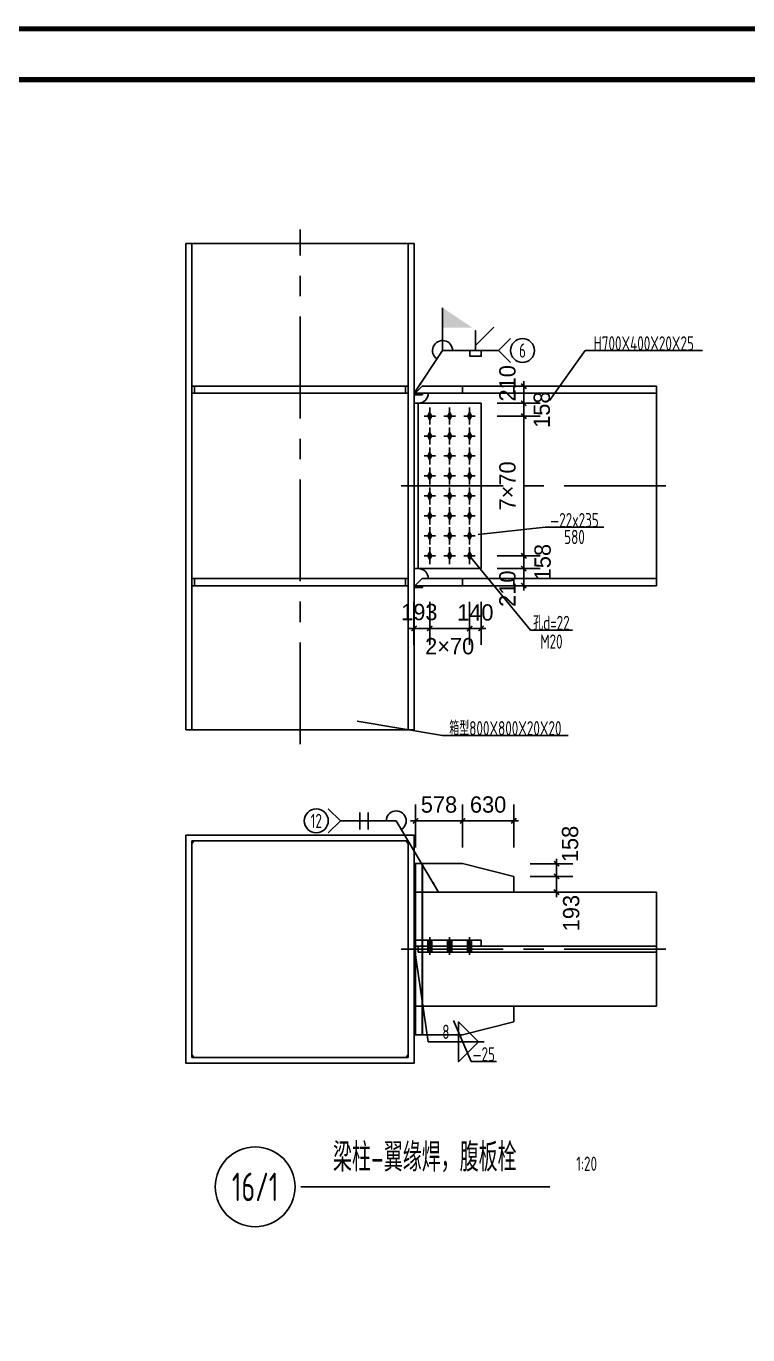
# Model space of a CAD drawing. Extents: x 31132 to 885236, y 345273 to 1212165.
# Drawn here: x 245719 to 254580, y 477922 to 493988 of the extents above; entities that cross this region are included whole.
import ezdxf
from ezdxf.enums import TextEntityAlignment as Align

# ---------------------------------------------------------------- set-up
doc = ezdxf.new("R2010")
doc.units = 0
doc.header["$LTSCALE"] = 1000
for name, pattern in [('CENTER', [2, 1.25, -0.25, 0.25, -0.25]), ('StContinue2d', [0]), ('StDish2d', [60, 30, -30])]:
    doc.linetypes.add(name, pattern=pattern)
doc.layers.get('0').update_dxf_attribs({"linetype": 'CONTINUOUS'})
doc.layers.get('Defpoints').update_dxf_attribs({"linetype": 'CONTINUOUS'})
for name, color, linetype in [('AXIS', 253, 'CENTER'), ('COLUMN', 6, 'CONTINUOUS'), ('DIM', 3, 'CONTINUOUS'), ('TEXT', 7, 'CONTINUOUS'), ('TK', 4, 'CONTINUOUS')]:
    doc.layers.add(name, color=color, linetype=linetype)
for name, color, linetype, true_color in [('Beam', 131, 'StContinue2d', 0xaaffff), ('Bolt', 7, 'StContinue2d', 0xff3f3f), ('Hide', 3, 'StDish2d', 0x00ff00), ('PlateJoint', 7, 'StContinue2d', 0x6868ff), ('PlatePl', 7, 'StContinue2d', 0x848484), ('PlateStiff', 103, 'StContinue2d', 0x7ebd8d)]:
    doc.layers.add(name, color=color, linetype=linetype, true_color=true_color)
doc.styles.add('StTextStyle', font='yjkeng.shx', dxfattribs={"width": 0.7, "height": 250, "bigfont": 'yjkchn.shx'})
doc.styles.add('STYLE1', font='')
doc.styles.get('STYLE1').set_extended_font_data('Structure Fonts')
doc.dimstyles.new('副本 DIM20', dxfattribs={"dimtxt": 200, "dimasz": 0.3, "dimexe": 200, "dimexo": 200, "dimgap": 100, "dimtad": 1, "dimdec": 0, "dimzin": 0, "dimdsep": 46, "dimtxsty": 'STYLE1', "dimblk": 'Studio2', "dimcen": 0, "dimdle": 200, "dimclrd": 6, "dimclre": 6, "dimclrt": 7, "dimazin": 0, "dimtfac": 1, "dimtdec": 0, "dimtix": 1, "dimtmove": 2, "dimatfit": 3, "dimldrblk": 'Studio2', "dimfxl": 1, "dimtolj": 1, "dimtzin": 0, "dimarcsym": 0})

# ---------------------------------------------------------------- blocks, each defined once
blk = doc.blocks.new('Studio2')
blk.add_line((-200, 0), (200, 0))
blk.add_lwpolyline([(-106, -106, 60, 60, 0), (106, 106, 100, 100, 0)], format="xyseb")
blk = doc.blocks.new('*D2362')
at = {"layer": 'Defpoints', "color": 0, "transparency": 16777216}
for p in [(250481, 487119), (250674, 487119), (250674, 486594)]:
    blk.add_point(p, dxfattribs=at)
at = {"layer": 'DIM', "color": 6, "lineweight": -2, "transparency": 16777216}
for p, q in [((250481, 486919), (250481, 486394)), ((250674, 486919), (250674, 486394)), ((250481, 486594), (250481, 486594)), ((250481, 486594), (250674, 486594)), ((250674, 486594), (250675, 486594))]:
    blk.add_line(p, q, dxfattribs=at)
at = {"layer": 'DIM', "color": 6, "lineweight": -2, "transparency": 16777216, "xscale": 0.3, "yscale": 0.3, "zscale": 0.3}
blk.add_blockref('Studio2', (250481, 486594), dxfattribs=at)
at = {"layer": 'DIM', "color": 6, "lineweight": -2, "transparency": 16777216, "xscale": 0.3, "yscale": 0.3, "zscale": 0.3, "rotation": 180}
blk.add_blockref('Studio2', (250674, 486594), dxfattribs=at)
at = {"layer": 'DIM', "color": 7, "transparency": 16777216, "insert": (250546, 486794), "char_height": 200, "attachment_point": 5, "style": 'STYLE1'}
blk.add_mtext('\\A1;193', dxfattribs=at)
blk = doc.blocks.new('*D2363')
at = {"layer": 'Defpoints', "color": 0, "transparency": 16777216}
for p in [(250674, 487119), (251164, 487119), (251164, 486594)]:
    blk.add_point(p, dxfattribs=at)
at = {"layer": 'DIM', "color": 6, "lineweight": -2, "transparency": 16777216}
for p, q in [((250674, 486919), (250674, 486394)), ((251164, 486919), (251164, 486394)), ((250674, 486594), (251164, 486594))]:
    blk.add_line(p, q, dxfattribs=at)
at = {"layer": 'DIM', "color": 6, "lineweight": -2, "transparency": 16777216, "xscale": 0.3, "yscale": 0.3, "zscale": 0.3, "rotation": 180}
blk.add_blockref('Studio2', (250674, 486594), dxfattribs=at)
at = {"layer": 'DIM', "color": 6, "lineweight": -2, "transparency": 16777216, "xscale": 0.3, "yscale": 0.3, "zscale": 0.3}
blk.add_blockref('Studio2', (251164, 486594), dxfattribs=at)
at = {"layer": 'DIM', "color": 7, "transparency": 16777216, "insert": (250919, 486375), "char_height": 200, "attachment_point": 5, "style": 'STYLE1'}
blk.add_mtext('\\A1;2×70', dxfattribs=at)
blk = doc.blocks.new('*D2364')
at = {"layer": 'Defpoints', "color": 0, "transparency": 16777216}
for p in [(251164, 487119), (251304, 487119), (251304, 486594)]:
    blk.add_point(p, dxfattribs=at)
at = {"layer": 'DIM', "color": 6, "lineweight": -2, "transparency": 16777216}
for p, q in [((251164, 486919), (251164, 486394)), ((251304, 486919), (251304, 486394)), ((251164, 486594), (251163, 486594)), ((251164, 486594), (251304, 486594)), ((251304, 486594), (251305, 486594))]:
    blk.add_line(p, q, dxfattribs=at)
at = {"layer": 'DIM', "color": 6, "lineweight": -2, "transparency": 16777216, "xscale": 0.3, "yscale": 0.3, "zscale": 0.3}
blk.add_blockref('Studio2', (251164, 486594), dxfattribs=at)
at = {"layer": 'DIM', "color": 6, "lineweight": -2, "transparency": 16777216, "xscale": 0.3, "yscale": 0.3, "zscale": 0.3, "rotation": 180}
blk.add_blockref('Studio2', (251304, 486594), dxfattribs=at)
at = {"layer": 'DIM', "color": 7, "transparency": 16777216, "insert": (251234, 486789), "char_height": 200, "attachment_point": 5, "style": 'STYLE1'}
blk.add_mtext('\\A1;140', dxfattribs=at)
blk = doc.blocks.new('*D2365')
at = {"layer": 'Defpoints', "color": 0, "transparency": 16777216}
for p in [(251304, 487329), (251829, 487329), (251304, 487119)]:
    blk.add_point(p, dxfattribs=at)
at = {"layer": 'DIM', "color": 6, "lineweight": -2, "transparency": 16777216}
for p, q in [((251504, 487329), (252029, 487329)), ((251829, 487119), (251829, 487329)), ((251504, 487119), (252029, 487119))]:
    blk.add_line(p, q, dxfattribs=at)
at = {"layer": 'DIM', "color": 6, "lineweight": -2, "transparency": 16777216, "xscale": 0.3, "yscale": 0.3, "zscale": 0.3}
for p, rotation in [((251829, 487329), 90), ((251829, 487119), 270)]:
    blk.add_blockref('Studio2', p, dxfattribs=dict(at, rotation=rotation))
at = {"layer": 'DIM', "color": 7, "transparency": 16777216, "insert": (251629, 487082), "char_height": 200, "attachment_point": 5, "rotation": 90, "style": 'STYLE1'}
blk.add_mtext('\\A1;210', dxfattribs=at)
blk = doc.blocks.new('*D2366')
at = {"layer": 'Defpoints', "color": 0, "transparency": 16777216}
for p in [(251304, 487486), (251829, 487486), (251304, 487329)]:
    blk.add_point(p, dxfattribs=at)
at = {"layer": 'DIM', "color": 6, "lineweight": -2, "transparency": 16777216}
for p, q in [((251504, 487486), (252029, 487486)), ((251829, 487487), (251829, 487487)), ((251829, 487329), (251829, 487486)), ((251504, 487329), (252029, 487329)), ((251829, 487329), (251829, 487328))]:
    blk.add_line(p, q, dxfattribs=at)
at = {"layer": 'DIM', "color": 6, "lineweight": -2, "transparency": 16777216, "xscale": 0.3, "yscale": 0.3, "zscale": 0.3}
for p, rotation in [((251829, 487486), 270), ((251829, 487329), 90)]:
    blk.add_blockref('Studio2', p, dxfattribs=dict(at, rotation=rotation))
at = {"layer": 'DIM', "color": 7, "transparency": 16777216, "insert": (252061, 487408), "char_height": 200, "attachment_point": 5, "rotation": 90, "style": 'STYLE1'}
blk.add_mtext('\\A1;158', dxfattribs=at)
blk = doc.blocks.new('*D2367')
at = {"layer": 'Defpoints', "color": 0, "transparency": 16777216}
for p in [(251304, 489201), (251829, 489201), (251304, 487486)]:
    blk.add_point(p, dxfattribs=at)
at = {"layer": 'DIM', "color": 6, "lineweight": -2, "transparency": 16777216}
for p, q in [((251504, 489201), (252029, 489201)), ((251829, 487487), (251829, 489201)), ((251504, 487486), (252029, 487486))]:
    blk.add_line(p, q, dxfattribs=at)
at = {"layer": 'DIM', "color": 6, "lineweight": -2, "transparency": 16777216, "xscale": 0.3, "yscale": 0.3, "zscale": 0.3}
for p, rotation in [((251829, 489201), 90), ((251829, 487486), 270)]:
    blk.add_blockref('Studio2', p, dxfattribs=dict(at, rotation=rotation))
at = {"layer": 'DIM', "color": 7, "transparency": 16777216, "insert": (251629, 488344), "char_height": 200, "attachment_point": 5, "rotation": 90, "style": 'STYLE1'}
blk.add_mtext('\\A1;7×70', dxfattribs=at)
blk = doc.blocks.new('*D2368')
at = {"layer": 'Defpoints', "color": 0, "transparency": 16777216}
for p in [(251304, 489359), (251829, 489359), (251304, 489201)]:
    blk.add_point(p, dxfattribs=at)
at = {"layer": 'DIM', "color": 6, "lineweight": -2, "transparency": 16777216}
for p, q in [((251504, 489359), (252029, 489359)), ((251829, 489359), (251829, 489359)), ((251829, 489201), (251829, 489359)), ((251504, 489201), (252029, 489201)), ((251829, 489201), (251829, 489201))]:
    blk.add_line(p, q, dxfattribs=at)
at = {"layer": 'DIM', "color": 6, "lineweight": -2, "transparency": 16777216, "xscale": 0.3, "yscale": 0.3, "zscale": 0.3}
for p, rotation in [((251829, 489359), 270), ((251829, 489201), 90)]:
    blk.add_blockref('Studio2', p, dxfattribs=dict(at, rotation=rotation))
at = {"layer": 'DIM', "color": 7, "transparency": 16777216, "insert": (252051, 489280), "char_height": 200, "attachment_point": 5, "rotation": 90, "style": 'STYLE1'}
blk.add_mtext('\\A1;158', dxfattribs=at)
blk = doc.blocks.new('*D2308')
for points in [[(62424.3, 32422.5), (62424.3, 32572.5)], [(62540.3, 32422.5), (62540.3, 32492.5), (62540.3, 32440.5), (62603.9, 32504.1)], [(62662.7, 32464.9), (62620.3, 32422.5), (62662.7, 32380.1)], [(62324.3, 32272.5), (62424.3, 32422.5)], [(62424.3, 32422.5), (62620.3, 32422.5)], [(62520.3, 32422.5), (62520.3, 32402.5), (62560.3, 32402.5), (62560.3, 32422.5)]]:
    blk.add_lwpolyline(points)
blk.add_lwpolyline([(62324.3, 32272.5, 0, 8, 0), (62346.5, 32305.8, 8, 8, 0)], format="xyseb")
blk.add_circle((62704.7, 32422.5), 42)
blk.add_arc((62424.3, 32422.5), 35, 0, 236.3099)
blk.add_solid([(62424.3, 32572.5), (62424.3, 32502.5), (62529.3, 32502.5)])
at = {"style": 'StTextStyle', "width": 0.7}
blk.add_text('6', height=50, dxfattribs=at).set_placement((62704.7, 32422.5), align=Align.MIDDLE_CENTER)
blk = doc.blocks.new('*D2309')
for points in [[(62799.3, 32247.5), (62924.3, 32422.5)], [(62924.3, 32422.5), (63335.9, 32422.5)]]:
    blk.add_lwpolyline(points)
at = {"style": 'StTextStyle', "width": 0.7}
blk.add_text('H700X400X20X25', height=50, dxfattribs=at).set_placement((63130.1, 32422.5), align=Align.CENTER)
blk = doc.blocks.new('*D2310')
for points in [[(62124.3, 31122.5), (62424.3, 31072.5)], [(62424.3, 31072.5), (62865.3, 31072.5)]]:
    blk.add_lwpolyline(points)
at = {"style": 'StTextStyle', "width": 0.7}
blk.add_text('箱型800X800X20X20', height=50, dxfattribs=at).set_placement((62644.8, 31072.5), align=Align.CENTER)
blk = doc.blocks.new('*D2369')
at = {"layer": 'Defpoints', "color": 0, "transparency": 16777216}
for p in [(251706, 483549), (252231, 483549), (251706, 483356)]:
    blk.add_point(p, dxfattribs=at)
at = {"layer": 'DIM', "color": 6, "lineweight": -2, "transparency": 16777216}
for p, q in [((251906, 483549), (252431, 483549)), ((252231, 483549), (252231, 483549)), ((252231, 483356), (252231, 483549)), ((251906, 483356), (252431, 483356)), ((252231, 483356), (252231, 483356))]:
    blk.add_line(p, q, dxfattribs=at)
at = {"layer": 'DIM', "color": 6, "lineweight": -2, "transparency": 16777216, "xscale": 0.3, "yscale": 0.3, "zscale": 0.3}
for p, rotation in [((252231, 483549), 270), ((252231, 483356), 90)]:
    blk.add_blockref('Studio2', p, dxfattribs=dict(at, rotation=rotation))
at = {"layer": 'DIM', "color": 7, "transparency": 16777216, "insert": (252412, 483099), "char_height": 200, "attachment_point": 5, "rotation": 90, "style": 'STYLE1'}
blk.add_mtext('\\A1;193', dxfattribs=at)
blk = doc.blocks.new('*D2370')
at = {"layer": 'Defpoints', "color": 0, "transparency": 16777216}
for p in [(251706, 483706), (252231, 483706), (251706, 483549)]:
    blk.add_point(p, dxfattribs=at)
at = {"layer": 'DIM', "color": 6, "lineweight": -2, "transparency": 16777216}
for p, q in [((251906, 483706), (252431, 483706)), ((252231, 483707), (252231, 483707)), ((252231, 483549), (252231, 483706)), ((251906, 483549), (252431, 483549)), ((252231, 483549), (252231, 483548))]:
    blk.add_line(p, q, dxfattribs=at)
at = {"layer": 'DIM', "color": 6, "lineweight": -2, "transparency": 16777216, "xscale": 0.3, "yscale": 0.3, "zscale": 0.3}
for p, rotation in [((252231, 483706), 270), ((252231, 483549), 90)]:
    blk.add_blockref('Studio2', p, dxfattribs=dict(at, rotation=rotation))
at = {"layer": 'DIM', "color": 7, "transparency": 16777216, "insert": (252398, 483948), "char_height": 200, "attachment_point": 5, "rotation": 90, "style": 'STYLE1'}
blk.add_mtext('\\A1;158', dxfattribs=at)
blk = doc.blocks.new('*D2371')
at = {"layer": 'Defpoints', "color": 0, "transparency": 16777216}
for p in [(251076, 484231), (250499, 483706), (251076, 483706)]:
    blk.add_point(p, dxfattribs=at)
at = {"layer": 'DIM', "color": 6, "lineweight": -2, "transparency": 16777216}
for p, q in [((250499, 483906), (250499, 484431)), ((251076, 483906), (251076, 484431)), ((250499, 484231), (250498, 484231)), ((250499, 484231), (251076, 484231)), ((251077, 484231), (251077, 484231))]:
    blk.add_line(p, q, dxfattribs=at)
at = {"layer": 'DIM', "color": 6, "lineweight": -2, "transparency": 16777216, "xscale": 0.3, "yscale": 0.3, "zscale": 0.3}
blk.add_blockref('Studio2', (250499, 484231), dxfattribs=at)
at = {"layer": 'DIM', "color": 6, "lineweight": -2, "transparency": 16777216, "xscale": 0.3, "yscale": 0.3, "zscale": 0.3, "rotation": 180}
blk.add_blockref('Studio2', (251076, 484231), dxfattribs=at)
at = {"layer": 'DIM', "color": 7, "transparency": 16777216, "insert": (250788, 484431), "char_height": 200, "attachment_point": 5, "style": 'STYLE1'}
blk.add_mtext('\\A1;578', dxfattribs=at)
blk = doc.blocks.new('*D2372')
at = {"layer": 'Defpoints', "color": 0, "transparency": 16777216}
for p in [(251706, 484231), (251076, 483706), (251706, 483706)]:
    blk.add_point(p, dxfattribs=at)
at = {"layer": 'DIM', "color": 6, "lineweight": -2, "transparency": 16777216}
for p, q in [((251076, 483906), (251076, 484431)), ((251706, 483906), (251706, 484431)), ((251076, 484231), (251076, 484231)), ((251076, 484231), (251706, 484231)), ((251707, 484231), (251707, 484231))]:
    blk.add_line(p, q, dxfattribs=at)
at = {"layer": 'DIM', "color": 6, "lineweight": -2, "transparency": 16777216, "xscale": 0.3, "yscale": 0.3, "zscale": 0.3}
blk.add_blockref('Studio2', (251076, 484231), dxfattribs=at)
at = {"layer": 'DIM', "color": 6, "lineweight": -2, "transparency": 16777216, "xscale": 0.3, "yscale": 0.3, "zscale": 0.3, "rotation": 180}
blk.add_blockref('Studio2', (251706, 484231), dxfattribs=at)
at = {"layer": 'DIM', "color": 7, "transparency": 16777216, "insert": (251391, 484431), "char_height": 200, "attachment_point": 5, "style": 'STYLE1'}
blk.add_mtext('\\A1;630', dxfattribs=at)
blk = doc.blocks.new('*D2311')
for points in [[(62023.4, 30814.9), (62065.8, 30772.5), (62023.4, 30730.1)], [(62133.8, 30772.5), (62133.8, 30802.5)], [(62163.8, 30772.5), (62163.8, 30802.5)], [(62261.8, 30772.5), (62065.8, 30772.5)], [(62133.8, 30772.5), (62133.8, 30742.5)], [(62163.8, 30772.5), (62163.8, 30742.5)], [(62410.5, 30522.5), (62261.8, 30772.5)]]:
    blk.add_lwpolyline(points)
blk.add_lwpolyline([(62410.5, 30522.5, 0, 8, 0), (62390.1, 30556.9, 8, 8, 0)], format="xyseb")
blk.add_circle((61981.4, 30772.5), 42)
blk.add_arc((62261.8, 30772.5), 35, 300.7526, 180)
at = {"style": 'StTextStyle', "width": 0.7}
blk.add_text('12', height=50, dxfattribs=at).set_placement((61981.4, 30772.5), align=Align.MIDDLE_CENTER)
blk = doc.blocks.new('*D2312')
for points in [[(62462.3, 30072.5), (62524.8, 29928.7)], [(62524.8, 29928.7), (62613, 29928.7)]]:
    blk.add_lwpolyline(points)
at = {"style": 'StTextStyle', "width": 0.7}
blk.add_text('—25', height=50, dxfattribs=at).set_placement((62568.9, 29928.7), align=Align.CENTER)
blk = doc.blocks.new('*D2313')
blk.add_lwpolyline([(62324.3, 30332.5, 0, 8, 0), (62330.2, 30292.9, 8, 8, 0)], format="xyseb")
for points in [[(62324.3, 30332.5), (62374.3, 29997.5)], [(62374.3, 29997.5), (62570.3, 29997.5)]]:
    blk.add_lwpolyline(points)
blk.add_lwpolyline([(62550.3, 29997.5), (62480.3, 29927.5), (62480.3, 30067.5)], close=True)
at = {"style": 'StTextStyle', "width": 0.7}
blk.add_text('8', height=50, dxfattribs=at).set_placement((62423.4, 30007.5))

msp = doc.modelspace()

# ---------------------------------------------------------------- linework, layer by layer
for points in [[(251268.94, 487748.8), (252091.44, 487836.3)], [(252091.44, 487836.3), (252811.74, 487836.3)], [(251163.94, 487486.3), (251911.19, 486574.45)], [(251911.19, 486574.45), (252425.69, 486574.45)]]:
    msp.add_lwpolyline(points)
at = {"const_width": 17.5}
msp.add_lwpolyline([(249090.76, 479738.42), (252151.53, 479738.42)], dxfattribs=at)
msp.add_circle((248530.76, 479738.42), 490)
at = {"layer": 'AXIS'}
for p, q in [((249081.44, 485172.8), (249081.44, 491493.8)), ((250323.94, 488343.8), (253631.44, 488343.8)), ((250323.94, 482656.3), (253631.44, 482656.3))]:
    msp.add_line(p, q, dxfattribs=at)
at = {"layer": 'Beam'}
for p, q in [((251706.44, 489568.8), (253456.44, 489568.8)), ((253456.44, 489568.8), (253456.44, 489481.3)), ((251706.44, 489481.3), (253456.44, 489481.3)), ((253456.44, 489481.3), (253456.44, 487206.3)), ((250533.94, 487328.8), (250533.94, 489358.8)), ((251706.44, 487206.3), (253456.44, 487206.3)), ((253456.44, 487206.3), (253456.44, 487118.8)), ((251706.44, 487118.8), (253456.44, 487118.8)), ((250498.94, 483356.3), (250498.94, 481956.3)), ((250498.94, 483356.3), (250579.44, 483356.3)), ((250579.44, 483356.3), (253456.44, 483356.3)), ((250579.44, 483356.3), (250579.44, 481956.3)), ((253456.44, 483356.3), (253456.44, 481956.3)), ((250498.94, 481956.3), (250579.44, 481956.3)), ((250579.44, 481956.3), (253456.44, 481956.3))]:
    msp.add_line(p, q, dxfattribs=at)
for centre, start, end in [((250533.94, 489481.3), 270, 0), ((250533.94, 487206.3), 0, 90)]:
    msp.add_arc(centre, 122.5, start, end, dxfattribs=at)
at = {"layer": 'Bolt'}
for p, q in [((250673.94, 489096.3), (250673.94, 489306.3)), ((250918.94, 489096.3), (250918.94, 489306.3)), ((251163.94, 489096.3), (251163.94, 489306.3)), ((250603.94, 489201.3), (250743.94, 489201.3)), ((250848.94, 489201.3), (250988.94, 489201.3)), ((251093.94, 489201.3), (251233.94, 489201.3)), ((250603.94, 488956.3), (250743.94, 488956.3)), ((250673.94, 488851.3), (250673.94, 489061.3)), ((250848.94, 488956.3), (250988.94, 488956.3)), ((250918.94, 488851.3), (250918.94, 489061.3)), ((251093.94, 488956.3), (251233.94, 488956.3)), ((251163.94, 488851.3), (251163.94, 489061.3)), ((250673.94, 488606.3), (250673.94, 488816.3)), ((250918.94, 488606.3), (250918.94, 488816.3)), ((251163.94, 488606.3), (251163.94, 488816.3)), ((250603.94, 488711.3), (250743.94, 488711.3)), ((250848.94, 488711.3), (250988.94, 488711.3)), ((251093.94, 488711.3), (251233.94, 488711.3)), ((250603.94, 488466.3), (250743.94, 488466.3)), ((250673.94, 488361.3), (250673.94, 488571.3)), ((250848.94, 488466.3), (250988.94, 488466.3)), ((250918.94, 488361.3), (250918.94, 488571.3)), ((251093.94, 488466.3), (251233.94, 488466.3)), ((251163.94, 488361.3), (251163.94, 488571.3)), ((250673.94, 488116.3), (250673.94, 488326.3)), ((250918.94, 488116.3), (250918.94, 488326.3)), ((251163.94, 488116.3), (251163.94, 488326.3)), ((250603.94, 488221.3), (250743.94, 488221.3)), ((250848.94, 488221.3), (250988.94, 488221.3)), ((251093.94, 488221.3), (251233.94, 488221.3)), ((250603.94, 487976.3), (250743.94, 487976.3)), ((250673.94, 487871.3), (250673.94, 488081.3)), ((250848.94, 487976.3), (250988.94, 487976.3)), ((250918.94, 487871.3), (250918.94, 488081.3)), ((251093.94, 487976.3), (251233.94, 487976.3)), ((251163.94, 487871.3), (251163.94, 488081.3)), ((250673.94, 487626.3), (250673.94, 487836.3)), ((250918.94, 487626.3), (250918.94, 487836.3)), ((251163.94, 487626.3), (251163.94, 487836.3)), ((250603.94, 487731.3), (250743.94, 487731.3)), ((250848.94, 487731.3), (250988.94, 487731.3)), ((251093.94, 487731.3), (251233.94, 487731.3)), ((250603.94, 487486.3), (250743.94, 487486.3)), ((250673.94, 487381.3), (250673.94, 487591.3)), ((250848.94, 487486.3), (250988.94, 487486.3)), ((250918.94, 487381.3), (250918.94, 487591.3)), ((251093.94, 487486.3), (251233.94, 487486.3)), ((251163.94, 487381.3), (251163.94, 487591.3)), ((250673.94, 482803.3), (250673.94, 482586.3)), ((250918.94, 482803.3), (250918.94, 482586.3)), ((251163.94, 482803.3), (251163.94, 482586.3))]:
    msp.add_line(p, q, dxfattribs=at)
for points in [[(250638.94, 489201.3), (250673.94, 489271.3), (250673.94, 489131.3), (250708.94, 489201.3)], [(250883.94, 489201.3), (250918.94, 489271.3), (250918.94, 489131.3), (250953.94, 489201.3)], [(251128.94, 489201.3), (251163.94, 489271.3), (251163.94, 489131.3), (251198.94, 489201.3)], [(250638.94, 488956.3), (250673.94, 489026.3), (250673.94, 488886.3), (250708.94, 488956.3)], [(250883.94, 488956.3), (250918.94, 489026.3), (250918.94, 488886.3), (250953.94, 488956.3)], [(251128.94, 488956.3), (251163.94, 489026.3), (251163.94, 488886.3), (251198.94, 488956.3)], [(250638.94, 488711.3), (250673.94, 488781.3), (250673.94, 488641.3), (250708.94, 488711.3)], [(250883.94, 488711.3), (250918.94, 488781.3), (250918.94, 488641.3), (250953.94, 488711.3)], [(251128.94, 488711.3), (251163.94, 488781.3), (251163.94, 488641.3), (251198.94, 488711.3)], [(250638.94, 488466.3), (250673.94, 488536.3), (250673.94, 488396.3), (250708.94, 488466.3)], [(250883.94, 488466.3), (250918.94, 488536.3), (250918.94, 488396.3), (250953.94, 488466.3)], [(251128.94, 488466.3), (251163.94, 488536.3), (251163.94, 488396.3), (251198.94, 488466.3)], [(250638.94, 488221.3), (250673.94, 488291.3), (250673.94, 488151.3), (250708.94, 488221.3)], [(250883.94, 488221.3), (250918.94, 488291.3), (250918.94, 488151.3), (250953.94, 488221.3)], [(251128.94, 488221.3), (251163.94, 488291.3), (251163.94, 488151.3), (251198.94, 488221.3)], [(250638.94, 487976.3), (250673.94, 488046.3), (250673.94, 487906.3), (250708.94, 487976.3)], [(250883.94, 487976.3), (250918.94, 488046.3), (250918.94, 487906.3), (250953.94, 487976.3)], [(251128.94, 487976.3), (251163.94, 488046.3), (251163.94, 487906.3), (251198.94, 487976.3)], [(250638.94, 487731.3), (250673.94, 487801.3), (250673.94, 487661.3), (250708.94, 487731.3)], [(250883.94, 487731.3), (250918.94, 487801.3), (250918.94, 487661.3), (250953.94, 487731.3)], [(251128.94, 487731.3), (251163.94, 487801.3), (251163.94, 487661.3), (251198.94, 487731.3)], [(250638.94, 487486.3), (250673.94, 487556.3), (250673.94, 487416.3), (250708.94, 487486.3)], [(250883.94, 487486.3), (250918.94, 487556.3), (250918.94, 487416.3), (250953.94, 487486.3)], [(251128.94, 487486.3), (251163.94, 487556.3), (251163.94, 487416.3), (251198.94, 487486.3)], [(250638.94, 482621.3, -35), (250708.94, 482621.3, -35), (250638.94, 482768.3, -35), (250708.94, 482768.3, -35)], [(250883.94, 482621.3, -35), (250953.94, 482621.3, -35), (250883.94, 482768.3, -35), (250953.94, 482768.3, -35)], [(251128.94, 482621.3, -35), (251198.94, 482621.3, -35), (251128.94, 482768.3, -35), (251198.94, 482768.3, -35)]]:
    msp.add_solid(points, dxfattribs=at)
at = {"layer": 'COLUMN'}
for p, q in [((247681.44, 485347.8), (247681.44, 491318.8)), ((250481.44, 491318.8), (247681.44, 491318.8)), ((250481.44, 485347.8), (250481.44, 491318.8)), ((247681.44, 485347.8), (250481.44, 485347.8)), ((247681.44, 484056.3), (250481.44, 484056.3)), ((247681.44, 481256.3), (247681.44, 484056.3)), ((247751.44, 483986.3), (250411.44, 483986.3)), ((247751.44, 481326.3), (247751.44, 483986.3)), ((250411.44, 483986.3), (250411.44, 481326.3)), ((250481.44, 484056.3), (250481.44, 481256.3)), ((250481.44, 481256.3), (247681.44, 481256.3)), ((250411.44, 481326.3), (247751.44, 481326.3))]:
    msp.add_line(p, q, dxfattribs=at)
at = {"layer": 'DIM', "color": 6}
for p, q in [((251503.94, 489568.8), (252028.94, 489568.8)), ((251828.94, 489359.1), (251828.94, 489568.5)), ((251503.94, 489358.8), (252028.94, 489358.8))]:
    msp.add_line(p, q, dxfattribs=at)
at = {"layer": 'Hide'}
for p, q in [((247751.44, 485347.8), (247751.44, 491318.8)), ((250411.44, 485347.8), (250411.44, 491318.8)), ((247786.44, 489568.8), (247751.44, 489568.8)), ((247786.44, 489481.3), (247786.44, 489568.8)), ((250376.44, 489568.8), (247786.44, 489568.8)), ((250376.44, 489481.3), (250376.44, 489568.8)), ((250376.44, 489568.8), (250411.44, 489568.8)), ((247786.44, 489481.3), (247751.44, 489481.3)), ((250376.44, 489481.3), (247786.44, 489481.3)), ((250376.44, 489481.3), (250411.44, 489481.3)), ((251303.94, 489358.8), (250481.44, 489358.8)), ((251303.94, 487328.8), (251303.94, 489358.8)), ((250481.44, 487328.8), (251303.94, 487328.8)), ((247786.44, 487206.3), (247751.44, 487206.3)), ((247786.44, 487118.8), (247786.44, 487206.3)), ((250376.44, 487206.3), (247786.44, 487206.3)), ((250376.44, 487118.8), (250376.44, 487206.3)), ((250376.44, 487206.3), (250411.44, 487206.3)), ((247786.44, 487118.8), (247751.44, 487118.8)), ((250376.44, 487118.8), (247786.44, 487118.8)), ((250376.44, 487118.8), (250411.44, 487118.8)), ((250586.44, 481606.3), (250586.44, 483706.3)), ((250481.44, 482768.3), (251303.94, 482768.3)), ((250481.44, 482691.3), (251303.94, 482691.3)), ((250533.94, 482691.3), (250533.94, 482621.3)), ((250656.44, 482691.3), (250656.44, 482621.3)), ((250656.44, 482691.3), (253456.44, 482691.3)), ((251303.94, 482768.3), (251303.94, 482691.3)), ((250656.44, 482621.3), (253456.44, 482621.3))]:
    msp.add_line(p, q, dxfattribs=at)
for points in [[(250533.94, 482691.3), (250536.38, 482691.3), (250538.83, 482691.3), (250541.27, 482691.3), (250543.72, 482691.3), (250546.16, 482691.3), (250548.59, 482691.3), (250551.01, 482691.3), (250553.42, 482691.3), (250555.84, 482691.3), (250558.25, 482691.3), (250560.66, 482691.3), (250563.03, 482691.3), (250565.38, 482691.3), (250567.74, 482691.3), (250570.09, 482691.3), (250572.44, 482691.3), (250574.78, 482691.3), (250577.04, 482691.3), (250579.3, 482691.3), (250581.57, 482691.3), (250583.83, 482691.3), (250586.09, 482691.3), (250588.29, 482691.3), (250590.43, 482691.3), (250592.57, 482691.3), (250594.72, 482691.3), (250596.86, 482691.3), (250599, 482691.3), (250601.01, 482691.3), (250603, 482691.3), (250605, 482691.3), (250607, 482691.3), (250609, 482691.3), (250610.93, 482691.3), (250612.76, 482691.3), (250614.59, 482691.3), (250616.41, 482691.3), (250618.24, 482691.3), (250620.06, 482691.3), (250621.75, 482691.3), (250623.38, 482691.3), (250625.01, 482691.3), (250626.64, 482691.3), (250628.27, 482691.3), (250629.88, 482691.3), (250631.3, 482691.3), (250632.71, 482691.3), (250634.13, 482691.3), (250635.55, 482691.3), (250636.97, 482691.3), (250638.26, 482691.3), (250639.45, 482691.3), (250640.63, 482691.3), (250641.82, 482691.3), (250643, 482691.3), (250644.19, 482691.3), (250645.15, 482691.3), (250646.08, 482691.3), (250647.02, 482691.3), (250647.96, 482691.3), (250648.9, 482691.3), (250649.76, 482691.3), (250650.44, 482691.3), (250651.11, 482691.3), (250651.79, 482691.3), (250652.47, 482691.3), (250653.15, 482691.3), (250653.64, 482691.3), (250654.05, 482691.3), (250654.46, 482691.3), (250654.87, 482691.3), (250655.28, 482691.3), (250655.67, 482691.3), (250655.81, 482691.3), (250655.95, 482691.3), (250656.09, 482691.3), (250656.22, 482691.3), (250656.36, 482691.3), (250656.44, 482691.3)], [(250656.44, 482691.3), (250656.3, 482691.3), (250656.16, 482691.3), (250656.02, 482691.3), (250655.89, 482691.3), (250655.75, 482691.3), (250655.51, 482691.3), (250655.1, 482691.3), (250654.69, 482691.3), (250654.27, 482691.3), (250653.86, 482691.3), (250653.45, 482691.3), (250652.84, 482691.3), (250652.16, 482691.3), (250651.48, 482691.3), (250650.8, 482691.3), (250650.12, 482691.3), (250649.4, 482691.3), (250648.46, 482691.3), (250647.53, 482691.3), (250646.59, 482691.3), (250645.65, 482691.3), (250644.72, 482691.3), (250643.64, 482691.3), (250642.46, 482691.3), (250641.27, 482691.3), (250640.09, 482691.3), (250638.9, 482691.3), (250637.72, 482691.3), (250636.31, 482691.3), (250634.9, 482691.3), (250633.48, 482691.3), (250632.06, 482691.3), (250630.65, 482691.3), (250629.16, 482691.3), (250627.52, 482691.3), (250625.89, 482691.3), (250624.26, 482691.3), (250622.63, 482691.3), (250621, 482691.3), (250619.22, 482691.3), (250617.4, 482691.3), (250615.57, 482691.3), (250613.75, 482691.3), (250611.92, 482691.3), (250610.07, 482691.3), (250608.08, 482691.3), (250606.08, 482691.3), (250604.08, 482691.3), (250602.08, 482691.3), (250600.09, 482691.3), (250598.02, 482691.3), (250595.87, 482691.3), (250593.73, 482691.3), (250591.59, 482691.3), (250589.44, 482691.3), (250587.3, 482691.3), (250585.05, 482691.3), (250582.79, 482691.3), (250580.53, 482691.3), (250578.26, 482691.3), (250576, 482691.3), (250573.71, 482691.3), (250571.36, 482691.3), (250569.01, 482691.3), (250566.65, 482691.3), (250564.3, 482691.3), (250561.95, 482691.3), (250559.55, 482691.3), (250557.14, 482691.3), (250554.72, 482691.3), (250552.31, 482691.3), (250549.9, 482691.3), (250547.48, 482691.3), (250545.03, 482691.3), (250542.59, 482691.3), (250540.15, 482691.3), (250537.7, 482691.3), (250535.26, 482691.3), (250533.94, 482691.3)], [(250533.94, 482621.3), (250536.38, 482621.3), (250538.83, 482621.3), (250541.27, 482621.3), (250543.72, 482621.3), (250546.16, 482621.3), (250548.59, 482621.3), (250551.01, 482621.3), (250553.42, 482621.3), (250555.84, 482621.3), (250558.25, 482621.3), (250560.66, 482621.3), (250563.03, 482621.3), (250565.38, 482621.3), (250567.74, 482621.3), (250570.09, 482621.3), (250572.44, 482621.3), (250574.78, 482621.3), (250577.04, 482621.3), (250579.3, 482621.3), (250581.57, 482621.3), (250583.83, 482621.3), (250586.09, 482621.3), (250588.29, 482621.3), (250590.43, 482621.3), (250592.57, 482621.3), (250594.72, 482621.3), (250596.86, 482621.3), (250599, 482621.3), (250601.01, 482621.3), (250603, 482621.3), (250605, 482621.3), (250607, 482621.3), (250609, 482621.3), (250610.93, 482621.3), (250612.76, 482621.3), (250614.59, 482621.3), (250616.41, 482621.3), (250618.24, 482621.3), (250620.06, 482621.3), (250621.75, 482621.3), (250623.38, 482621.3), (250625.01, 482621.3), (250626.64, 482621.3), (250628.27, 482621.3), (250629.88, 482621.3), (250631.3, 482621.3), (250632.71, 482621.3), (250634.13, 482621.3), (250635.55, 482621.3), (250636.97, 482621.3), (250638.26, 482621.3), (250639.45, 482621.3), (250640.63, 482621.3), (250641.82, 482621.3), (250643, 482621.3), (250644.19, 482621.3), (250645.15, 482621.3), (250646.08, 482621.3), (250647.02, 482621.3), (250647.96, 482621.3), (250648.9, 482621.3), (250649.76, 482621.3), (250650.44, 482621.3), (250651.11, 482621.3), (250651.79, 482621.3), (250652.47, 482621.3), (250653.15, 482621.3), (250653.64, 482621.3), (250654.05, 482621.3), (250654.46, 482621.3), (250654.87, 482621.3), (250655.28, 482621.3), (250655.67, 482621.3), (250655.81, 482621.3), (250655.95, 482621.3), (250656.09, 482621.3), (250656.22, 482621.3), (250656.36, 482621.3), (250656.44, 482621.3)], [(250656.44, 482621.3), (250656.3, 482621.3), (250656.16, 482621.3), (250656.02, 482621.3), (250655.89, 482621.3), (250655.75, 482621.3), (250655.51, 482621.3), (250655.1, 482621.3), (250654.69, 482621.3), (250654.27, 482621.3), (250653.86, 482621.3), (250653.45, 482621.3), (250652.84, 482621.3), (250652.16, 482621.3), (250651.48, 482621.3), (250650.8, 482621.3), (250650.12, 482621.3), (250649.4, 482621.3), (250648.46, 482621.3), (250647.53, 482621.3), (250646.59, 482621.3), (250645.65, 482621.3), (250644.72, 482621.3), (250643.64, 482621.3), (250642.46, 482621.3), (250641.27, 482621.3), (250640.09, 482621.3), (250638.9, 482621.3), (250637.72, 482621.3), (250636.31, 482621.3), (250634.9, 482621.3), (250633.48, 482621.3), (250632.06, 482621.3), (250630.65, 482621.3), (250629.16, 482621.3), (250627.52, 482621.3), (250625.89, 482621.3), (250624.26, 482621.3), (250622.63, 482621.3), (250621, 482621.3), (250619.22, 482621.3), (250617.4, 482621.3), (250615.57, 482621.3), (250613.75, 482621.3), (250611.92, 482621.3), (250610.07, 482621.3), (250608.08, 482621.3), (250606.08, 482621.3), (250604.08, 482621.3), (250602.08, 482621.3), (250600.09, 482621.3), (250598.02, 482621.3), (250595.87, 482621.3), (250593.73, 482621.3), (250591.59, 482621.3), (250589.44, 482621.3), (250587.3, 482621.3), (250585.05, 482621.3), (250582.79, 482621.3), (250580.53, 482621.3), (250578.26, 482621.3), (250576, 482621.3), (250573.71, 482621.3), (250571.36, 482621.3), (250569.01, 482621.3), (250566.65, 482621.3), (250564.3, 482621.3), (250561.95, 482621.3), (250559.55, 482621.3), (250557.14, 482621.3), (250554.72, 482621.3), (250552.31, 482621.3), (250549.9, 482621.3), (250547.48, 482621.3), (250545.03, 482621.3), (250542.59, 482621.3), (250540.15, 482621.3), (250537.7, 482621.3), (250535.26, 482621.3), (250533.94, 482621.3)]]:
    msp.add_lwpolyline(points, dxfattribs=at)
msp.add_arc((250533.94, 489481.3), 122.5, 270, 0, dxfattribs=at)
at = {"layer": 'PlateJoint'}
for p, q in [((250533.94, 489358.8), (250481.44, 489358.8)), ((250481.44, 487328.8), (250533.94, 487328.8))]:
    msp.add_line(p, q, dxfattribs=at)
at = {"layer": 'PlatePl'}
for p, q in [((250481.44, 489481.3), (250586.44, 489481.3)), ((250481.44, 489460.3), (250586.44, 489460.3)), ((250586.44, 489460.3), (250586.44, 489481.3)), ((250481.44, 487118.8), (250586.44, 487118.8)), ((250481.44, 487097.8), (250586.44, 487097.8)), ((250586.44, 487097.8), (250586.44, 487118.8)), ((250498.94, 483706.3), (250481.44, 483706.3)), ((250481.44, 481606.3), (250498.94, 481606.3))]:
    msp.add_line(p, q, dxfattribs=at)
at = {"layer": 'PlateStiff'}
for p, q in [((250579.44, 489568.8), (250498.94, 489488.3)), ((251076.44, 489568.8), (250579.44, 489568.8)), ((251076.44, 489568.8), (251076.44, 489481.3)), ((251076.44, 489568.8), (251706.44, 489568.8)), ((251706.44, 489568.8), (251706.44, 489481.3)), ((250498.94, 489488.3), (250498.94, 489481.3)), ((250498.94, 489481.3), (251076.44, 489481.3)), ((251076.44, 489481.3), (251706.44, 489481.3)), ((250579.44, 487206.3), (250498.94, 487125.8)), ((251076.44, 487206.3), (250579.44, 487206.3)), ((251076.44, 487206.3), (251076.44, 487118.8)), ((251076.44, 487206.3), (251706.44, 487206.3)), ((251706.44, 487206.3), (251706.44, 487118.8)), ((250498.94, 487125.8), (250498.94, 487118.8)), ((250498.94, 487118.8), (251076.44, 487118.8)), ((251076.44, 487118.8), (251706.44, 487118.8)), ((247786.44, 483986.3), (247751.44, 483951.3)), ((250411.44, 483951.3), (250376.44, 483986.3)), ((250579.44, 483706.3), (250498.94, 483706.3)), ((250498.94, 483706.3), (250498.94, 483356.3)), ((251076.44, 483706.3), (250579.44, 483706.3)), ((250579.44, 483706.3), (250579.44, 483356.3)), ((251076.44, 483706.3), (251706.44, 483548.8)), ((251706.44, 483548.8), (251706.44, 483356.3)), ((250498.94, 481956.3), (250498.94, 481606.3)), ((250579.44, 481956.3), (250579.44, 481606.3)), ((251706.44, 481956.3), (251706.44, 481763.8)), ((251076.44, 481606.3), (251706.44, 481763.8)), ((250579.44, 481606.3), (250498.94, 481606.3)), ((251076.44, 481606.3), (250579.44, 481606.3)), ((247751.44, 481361.3), (247786.44, 481326.3)), ((250376.44, 481326.3), (250411.44, 481361.3))]:
    msp.add_line(p, q, dxfattribs=at)
at = {"layer": 'TK', "const_width": 62.5}
for points in [[(226419.19, 456831.98), (226419.19, 493956.98), (278919.19, 493956.98), (278919.19, 456831.98)], [(229544.19, 457456.98), (229544.19, 493331.98), (278294.19, 493331.98), (278294.19, 457456.98)]]:
    msp.add_lwpolyline(points, close=True, dxfattribs=at)

# ---------------------------------------------------------------- block references
at = {"layer": 'DIM', "xscale": 3.5, "yscale": 3.5, "zscale": 3.5}
for name in ['*D2308', '*D2311', '*D2313']:
    msp.add_blockref(name, (32346.43, 376527.61), dxfattribs=at)
at = {"layer": 'DIM', "color": 6, "xscale": 0.3, "yscale": 0.3, "zscale": 0.3}
for p, rotation in [((251828.94, 489568.8), 90), ((251828.94, 489358.8), 270)]:
    msp.add_blockref('Studio2', p, dxfattribs=dict(at, rotation=rotation))
at = {"layer": 'TEXT', "xscale": 3.5, "yscale": 3.5, "zscale": 3.5}
for name in ['*D2309', '*D2310', '*D2312']:
    msp.add_blockref(name, (32346.43, 376527.61), dxfattribs=at)

# ---------------------------------------------------------------- texts
at = {"style": 'StTextStyle', "width": 0.7}
for s, p in [('—22x235', (252451.59, 487836.3)), ('孔d=22', (252168.44, 486574.45))]:
    msp.add_text(s, height=175, dxfattribs=at).set_placement(p, align=Align.CENTER)
for s, p in [('580', (252451.59, 487804.63)), ('M20', (252168.44, 486519.95))]:
    msp.add_text(s, height=175, dxfattribs=at).set_placement(p, align=Align.TOP_CENTER)
msp.add_text('梁柱-翼缘焊，腹板栓', height=350, dxfattribs=at).set_placement((250613.11, 479821.62), align=Align.BOTTOM_CENTER)
msp.add_text('1:20', height=175, dxfattribs=at).set_placement((252472.04, 479881.54), align=Align.BOTTOM_LEFT)
msp.add_text('16/1', height=350, dxfattribs=at).set_placement((248530.76, 479738.42), align=Align.MIDDLE_CENTER)
at = {"layer": 'DIM', "color": 7, "insert": (251628.94, 489603.7), "char_height": 200, "attachment_point": 5, "rotation": 90, "style": 'STYLE1'}
msp.add_mtext('\\A1;210', dxfattribs=at)

# ---------------------------------------------------------------- dimensions: what is measured, and where the dimension line sits
at = {"layer": 'DIM'}
for base, p1, p2, angle, picture, middle in [((251828.9356149, 489358.80235347), (251303.9356149, 489201.30235347), (251303.9356149, 489358.80235347), 90, '*D2368', (252051.17648319, 489280.05235347)), ((251828.9356149, 487486.30235347), (251303.9356149, 487328.80235347), (251303.9356149, 487486.30235347), 90, '*D2366', (252060.7508883, 487407.55235347)), ((251828.94, 487328.8), (251303.94, 487118.8), (251303.94, 487328.8), 90, '*D2365', (251628.94, 487082.13)), ((250673.9356149, 486593.80235347), (250481.4356149, 487118.80235347), (250673.9356149, 487118.80235347), 0, '*D2362', (250546.17855958, 486793.80235347)), ((251303.94, 486593.8), (251163.94, 487118.8), (251303.94, 487118.8), 0, '*D2364', (251233.94, 486788.87)), ((252231.4356149, 483706.30235347), (251706.4356149, 483548.80235347), (251706.4356149, 483706.30235347), 90, '*D2370', (252398.19042259, 483947.61738613)), ((252231.4356149, 483548.80235347), (251706.4356149, 483356.30235347), (251706.4356149, 483548.80235347), 90, '*D2369', (252412.33571604, 483099.16221844))]:
    dim = msp.add_linear_dim(base=base, p1=p1, p2=p2, angle=angle, dimstyle='副本 DIM20', dxfattribs=at)
    dim.commit()
    dim.dimension.update_dxf_attribs({"geometry": picture, "text_midpoint": middle, "dimtype": 161})
dim = msp.add_aligned_dim(p1=(251303.94, 487486.3), p2=(251303.94, 489201.3), distance=-525, text='7×70', dimstyle='副本 DIM20', dxfattribs=at)
dim.commit()
dim.dimension.update_dxf_attribs({"geometry": '*D2367', "text_midpoint": (251628.94, 488343.8)})
dim = msp.add_linear_dim(base=(251163.94, 486593.8), p1=(250673.94, 487118.8), p2=(251163.94, 487118.8), angle=0, text='2×70', dimstyle='副本 DIM20', dxfattribs=at)
dim.commit()
dim.dimension.update_dxf_attribs({"geometry": '*D2363', "text_midpoint": (250918.94, 486374.57), "dimtype": 161})
for p1, p2, picture, middle in [((250498.9356149, 483706.30235347), (251076.4356149, 483706.30235347), '*D2371', (250787.6856149, 484431.30235347)), ((251076.44, 483706.3), (251706.44, 483706.3), '*D2372', (251391.44, 484431.3))]:
    dim = msp.add_aligned_dim(p1=p1, p2=p2, distance=525, dimstyle='副本 DIM20', dxfattribs=at)
    dim.commit()
    dim.dimension.update_dxf_attribs({"geometry": picture, "text_midpoint": middle})

doc.saveas('drawing.dxf')
